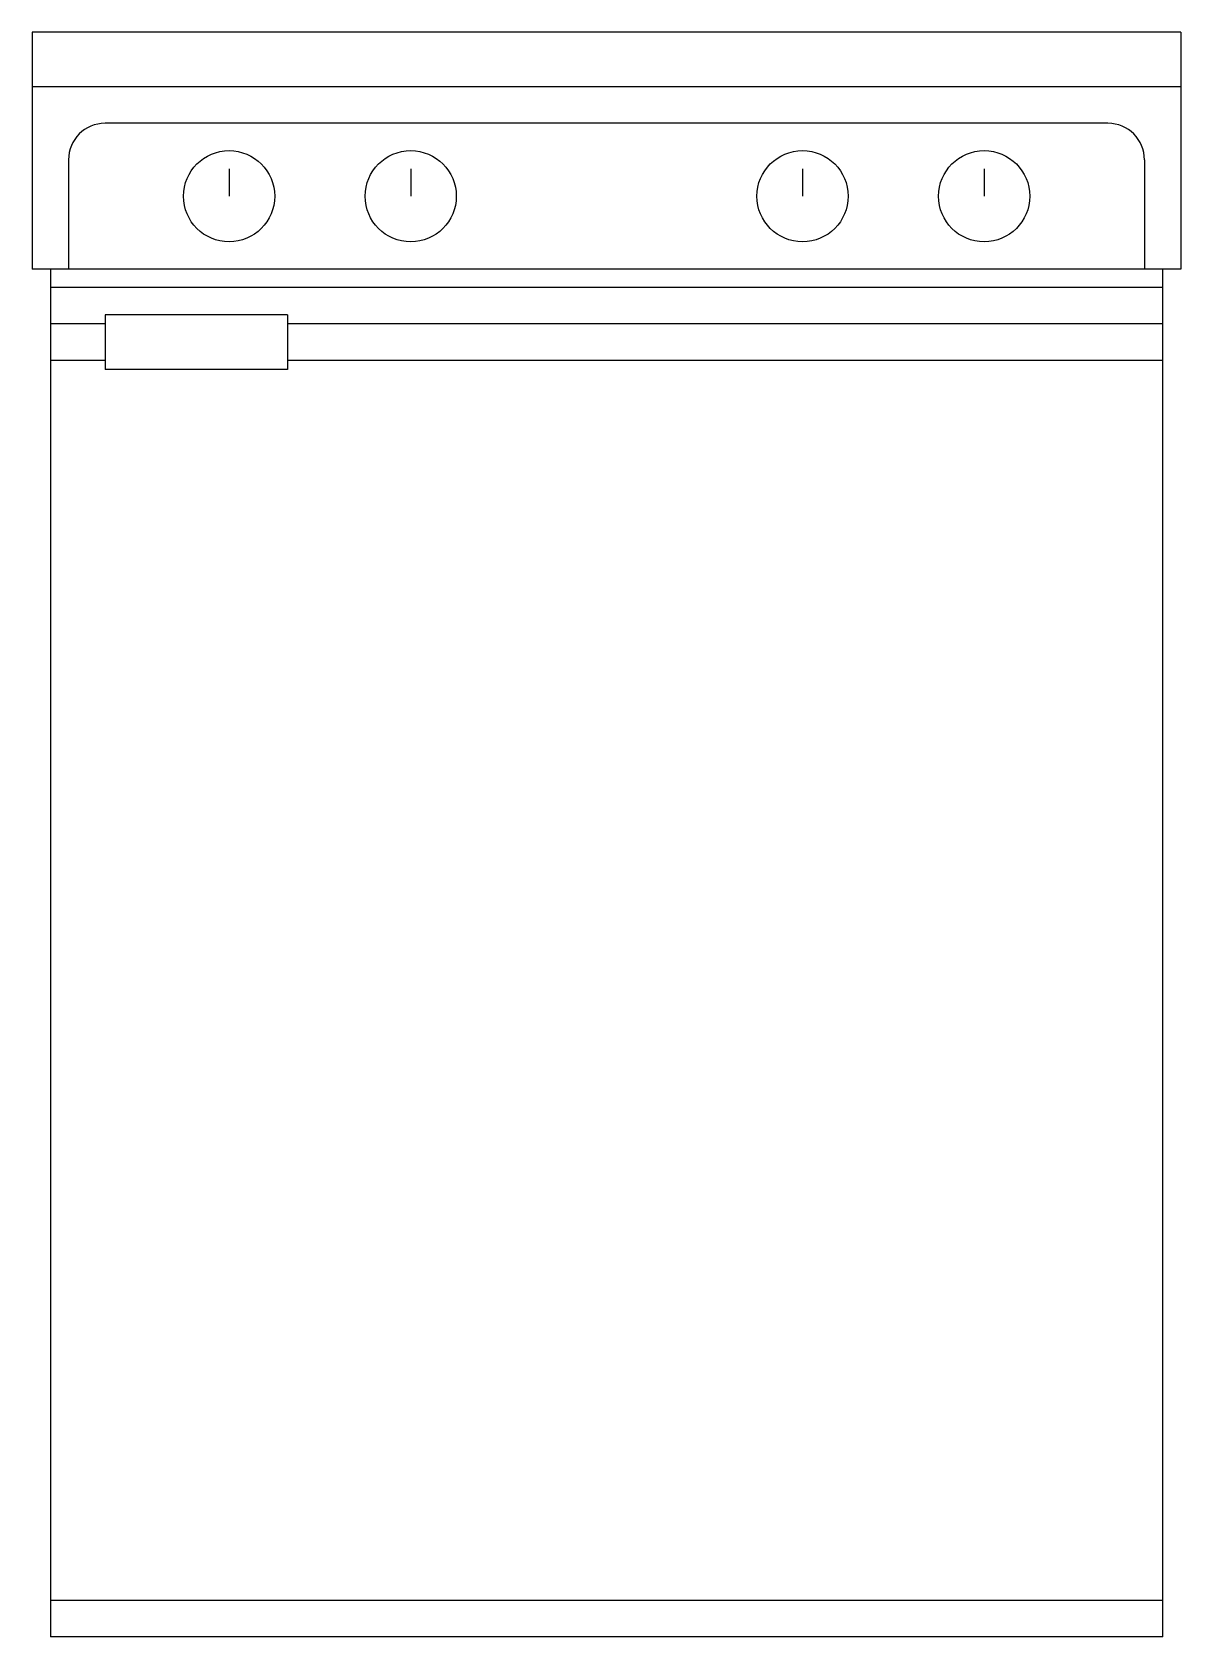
# Model space of a CAD drawing. Extents: x 3.32 to 3.95, y 0.778 to 1.658.
import ezdxf

# ---------------------------------------------------------------- set-up
doc = ezdxf.new("R2010")
doc.units = 0
doc.layers.add('ELEV', color=2, linetype='CONTINUOUS')
doc.layers.add('ESC1-50', color=2, linetype='CONTINUOUS')

msp = doc.modelspace()

# ---------------------------------------------------------------- linework, layer by layer
at = {"layer": 'ELEV', "color": 0}
for p, q in [((3.9505, 1.65761), (3.3205, 1.65761)), ((3.3205, 1.65761), (3.3205, 1.52761)), ((3.9505, 1.65761), (3.9505, 1.52761)), ((3.9505, 1.62761), (3.3205, 1.62761)), ((3.9105, 1.60761), (3.3605, 1.60761)), ((3.3405, 1.58761), (3.3405, 1.52761)), ((3.9305, 1.58761), (3.9305, 1.52761)), ((3.9505, 1.52761), (3.3205, 1.52761)), ((3.9505, 1.52761), (3.3205, 1.52761)), ((3.3305, 1.52761), (3.3305, 0.77761)), ((3.9405, 0.77761), (3.9405, 1.52761)), ((3.4605, 1.50261), (3.3605, 1.50261)), ((3.3605, 1.50261), (3.3605, 1.47261)), ((3.4605, 1.50261), (3.4605, 1.47261)), ((3.4605, 1.47261), (3.3605, 1.47261)), ((3.9405, 0.79761), (3.3305, 0.79761)), ((3.9405, 0.77761), (3.3305, 0.77761))]:
    msp.add_line(p, q, dxfattribs=at)
for centre in [(3.42853, 1.56761), (3.52813, 1.56761), (3.743, 1.56761), (3.8426, 1.56761)]:
    msp.add_circle(centre, 0.025, dxfattribs=at)
for centre, start, end in [((3.3605, 1.58761), 90, 180), ((3.9105, 1.58761), 0, 90)]:
    msp.add_arc(centre, 0.02, start, end, dxfattribs=at)
at = {"layer": 'ESC1-50', "color": 0}
for p, q in [((3.42853, 1.58261), (3.42853, 1.56761)), ((3.52813, 1.58261), (3.52813, 1.56761)), ((3.743, 1.58261), (3.743, 1.56761)), ((3.8426, 1.58261), (3.8426, 1.56761)), ((3.9405, 1.51761), (3.3305, 1.51761)), ((3.3605, 1.49761), (3.3305, 1.49761)), ((3.9405, 1.49761), (3.4605, 1.49761)), ((3.3605, 1.47761), (3.3305, 1.47761)), ((3.9405, 1.47761), (3.4605, 1.47761))]:
    msp.add_line(p, q, dxfattribs=at)

doc.saveas('drawing.dxf')
